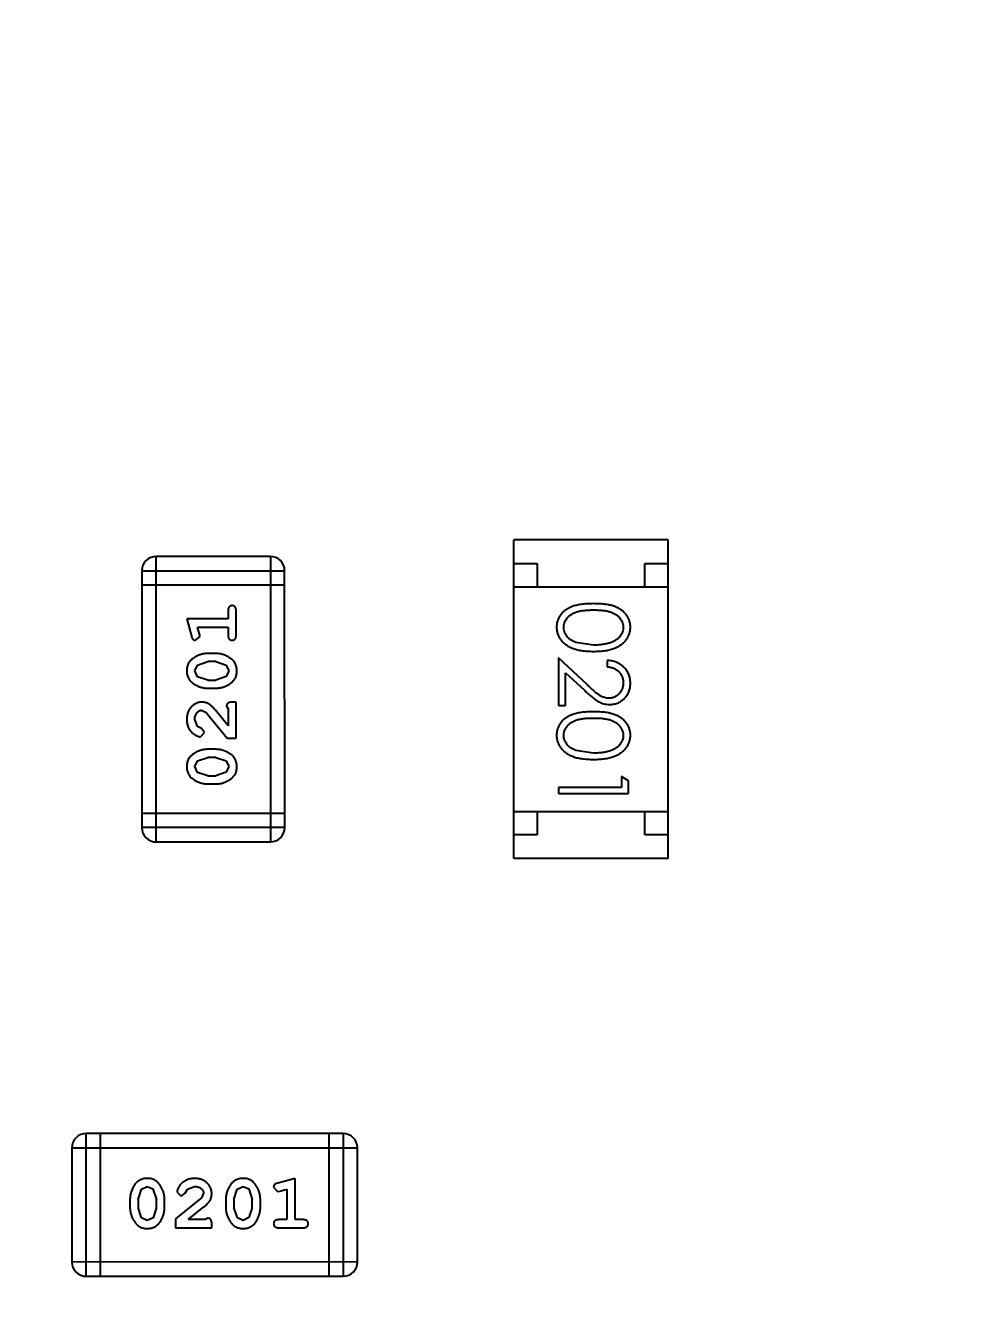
# Model space of a CAD drawing. Header units: millimetres. Extents: x -49 to 153, y -182 to -55.
# Drawn here: x 123.132 to 125.126, y -118.618 to -115.895 of the extents above; entities that cross this region are included whole.
import ezdxf

# ---------------------------------------------------------------- set-up
doc = ezdxf.new("R2010")
doc.units = ezdxf.units.MM
doc.header["$LTSCALE"] = 1.21
doc.header["$MEASUREMENT"] = 0
doc.header["$PDMODE"] = 3
doc.header["$PDSIZE"] = 0.3125
doc.layers.get('0').update_dxf_attribs({"linetype": 'CONTINUOUS'})
doc.layers.get('DEFPOINTS').update_dxf_attribs({"linetype": 'CONTINUOUS'})
doc.layers.add('Dim', color=3, linetype='CONTINUOUS', lineweight=25)
doc.styles.get("Standard").update_dxf_attribs({"font": 'txt', "width": 0.8})
doc.dimstyles.get("Standard").update_dxf_attribs({"dimtxt": 0.15625, "dimasz": 0.1875, "dimexe": 0.125, "dimexo": 0.0625, "dimgap": 0.09, "dimtad": 0, "dimtih": 1, "dimtoh": 1, "dimzin": 4, "dimdsep": 46, "dimtxsty": 'Standard', "dimblk": '_FILLED', "dimblk1": '_FILLED', "dimblk2": '_FILLED', "dimcen": 0.09, "dimazin": 1, "dimtp": 0.01, "dimtm": 0.01, "dimtfac": 1, "dimtofl": 0, "dimtmove": 0, "dimatfit": 3, "dimldrblk": '_FILLED', "dimfxl": 1, "dimtolj": 1, "dimtzin": 4, "dimarcsym": 0})

# ---------------------------------------------------------------- blocks, each defined once
blk = doc.blocks.new('_FILLED')
at = {"color": 0, "linetype": 'ByBlock'}
blk.add_solid([(0, 0), (-1, 0.1667), (-1, -0.1667)], dxfattribs=at)
blk = doc.blocks.new('*D79')
at = {"layer": 'DEFPOINTS', "color": 0}
for p in [(103.9882, -113.9099), (95.9455, -118.3888), (95.7094, -126.5744), (123.0081, -126.5744), (150.6978, -126.5744)]:
    blk.add_point(p, dxfattribs=at)
at = {"layer": 'Dim', "color": 0, "lineweight": -2}
for p, q in [((103.9361, -113.8752), (99.3703, -110.835)), ((95.6469, -126.5744), (94.6096, -126.5744))]:
    blk.add_line(p, q, dxfattribs=at)
for start, end in [(149.38213, 160.15016), (166.19189, 176.95991)]:
    blk.add_arc((123.0081, -126.5744), 28.2735, start, end, dxfattribs=at)
at = {"layer": 'Dim', "color": 0, "lineweight": -2, "xscale": 1.5, "yscale": 1.5, "zscale": 1.5}
for p, rotation in [((99.4744, -110.9043), 57.86208909579157), ((94.7346, -126.5744), 268.4799565881056)]:
    blk.add_blockref('_FILLED', p, dxfattribs=dict(at, rotation=rotation))
at = {"layer": 'Dim', "color": 0, "insert": (95.9455, -118.3888), "char_height": 1.5, "attachment_point": 5, "rotation": 73.171}
blk.add_mtext('\\A1;34%%d', dxfattribs=at)

msp = doc.modelspace()

# ---------------------------------------------------------------- linework, layer by layer
at = {"color": 6, "linetype": 'Continuous'}
for p, q in [((124.1746, -117.6737), (124.1745, -116.9937)), ((124.5045, -116.9937), (124.1745, -116.9937)), ((124.5046, -117.6737), (124.5045, -116.9937)), ((123.4112, -117.6386), (123.4112, -117.029)), ((123.655, -117.029), (123.4112, -117.029)), ((123.655, -117.029), (123.6551, -117.6386)), ((124.1745, -117.0437), (124.2245, -117.0437)), ((124.2245, -117.0437), (124.2245, -117.0937)), ((124.4545, -117.0937), (124.4545, -117.0437)), ((124.4545, -117.0437), (124.5045, -117.0437)), ((123.3807, -117.0595), (123.3808, -117.6081)), ((123.3807, -117.0595), (123.6855, -117.0595)), ((123.6856, -117.6081), (123.6855, -117.0595)), ((123.6855, -117.09), (123.3807, -117.09)), ((124.1745, -117.0937), (124.5045, -117.0937)), ((123.5646, -117.145), (123.5646, -117.1623)), ((123.5819, -117.1969), (123.5819, -117.145)), ((123.4765, -117.1623), (123.4864, -117.1989)), ((123.5646, -117.1623), (123.4765, -117.1623)), ((123.5038, -117.1947), (123.4996, -117.1796)), ((123.4996, -117.1796), (123.5646, -117.1796)), ((123.5646, -117.1796), (123.5646, -117.1969)), ((123.4955, -117.208), (123.5048, -117.2001)), ((123.5048, -117.2001), (123.5038, -117.1947)), ((123.5389, -117.2363), (123.5211, -117.2363)), ((124.3448, -117.2182), (124.3071, -117.2125)), ((123.4938, -117.2733), (123.4991, -117.2612)), ((123.4991, -117.2612), (123.5214, -117.2536)), ((123.5386, -117.2536), (123.5214, -117.2536)), ((123.5386, -117.2536), (123.5604, -117.2608)), ((123.5604, -117.2608), (123.5662, -117.2731)), ((124.2698, -117.2451), (124.2698, -117.3471)), ((124.3319, -117.3033), (124.2698, -117.2451)), ((124.3737, -117.2509), (124.3737, -117.2644)), ((123.4996, -117.2857), (123.4938, -117.2733)), ((123.5214, -117.2929), (123.4996, -117.2857)), ((123.5214, -117.2929), (123.5386, -117.2929)), ((123.5609, -117.2853), (123.5386, -117.2929)), ((123.5662, -117.2731), (123.5609, -117.2853)), ((124.2852, -117.3471), (124.2852, -117.2772)), ((124.2852, -117.2772), (124.3253, -117.3148)), ((123.5211, -117.3102), (123.5389, -117.3102)), ((123.5819, -117.3401), (123.574, -117.3401)), ((123.5819, -117.4172), (123.5819, -117.3401)), ((124.2698, -117.3471), (124.2852, -117.3471)), ((123.5083, -117.3574), (123.518, -117.3622)), ((123.518, -117.3622), (123.563, -117.4172)), ((123.5646, -117.3904), (123.5376, -117.3569)), ((123.5615, -117.3488), (123.5646, -117.3543)), ((123.5646, -117.3543), (123.5646, -117.3904)), ((123.4992, -117.3918), (123.4938, -117.3769)), ((123.5077, -117.3967), (123.4992, -117.3918)), ((123.5143, -117.4052), (123.5077, -117.3967)), ((123.5058, -117.414), (123.5143, -117.4052)), ((123.563, -117.4172), (123.5819, -117.4172)), ((123.5389, -117.4408), (123.5211, -117.4408)), ((124.3448, -117.449), (124.3071, -117.4433)), ((123.4938, -117.4778), (123.4991, -117.4657)), ((123.4996, -117.4902), (123.4938, -117.4778)), ((123.4991, -117.4657), (123.5214, -117.4581)), ((123.5386, -117.4581), (123.5214, -117.4581)), ((123.5386, -117.4581), (123.5604, -117.4653)), ((123.5604, -117.4653), (123.5662, -117.4776)), ((123.5662, -117.4776), (123.5609, -117.4898)), ((123.5214, -117.4974), (123.4996, -117.4902)), ((123.5214, -117.4974), (123.5386, -117.4974)), ((123.5609, -117.4898), (123.5386, -117.4974)), ((124.4044, -117.499), (124.4044, -117.522)), ((124.4198, -117.5078), (124.4044, -117.499)), ((124.4198, -117.5355), (124.4198, -117.5078)), ((123.5211, -117.5147), (123.5389, -117.5147)), ((124.4044, -117.522), (124.2698, -117.5221)), ((124.2698, -117.5221), (124.2698, -117.5355)), ((124.2698, -117.5355), (124.4198, -117.5355)), ((123.6856, -117.5776), (123.3808, -117.5777)), ((124.1745, -117.5737), (124.5045, -117.5737)), ((124.2245, -117.5737), (124.2246, -117.6237)), ((124.4546, -117.6237), (124.4545, -117.5737)), ((123.6856, -117.6081), (123.3808, -117.6081)), ((123.4112, -117.6386), (123.6551, -117.6386)), ((124.2246, -117.6237), (124.1746, -117.6237)), ((124.5046, -117.6237), (124.4546, -117.6237)), ((124.5046, -117.6737), (124.1746, -117.6737)), ((123.2618, -118.5661), (123.2618, -118.2613)), ((123.8104, -118.2613), (123.2618, -118.2613)), ((123.2923, -118.5661), (123.2923, -118.2613)), ((123.78, -118.2613), (123.78, -118.5661)), ((123.8104, -118.2613), (123.8105, -118.5661)), ((123.2313, -118.2918), (123.2313, -118.5357)), ((123.2313, -118.2918), (123.8409, -118.2918)), ((123.8409, -118.5356), (123.8409, -118.2918)), ((123.3725, -118.402), (123.3798, -118.3802)), ((123.3798, -118.3802), (123.3921, -118.3744)), ((123.3921, -118.3744), (123.4043, -118.3797)), ((123.4043, -118.3797), (123.4119, -118.402)), ((123.4732, -118.3883), (123.4782, -118.3798)), ((123.4782, -118.3798), (123.493, -118.3744)), ((123.577, -118.402), (123.5843, -118.3802)), ((123.5843, -118.3802), (123.5966, -118.3744)), ((123.5966, -118.3744), (123.6088, -118.3797)), ((123.6088, -118.3797), (123.6164, -118.402)), ((123.662, -118.3761), (123.6699, -118.3854)), ((123.7076, -118.3571), (123.671, -118.367)), ((123.6753, -118.3844), (123.6903, -118.3802)), ((123.6903, -118.3802), (123.6903, -118.4452)), ((123.7076, -118.4452), (123.7076, -118.3571)), ((123.3552, -118.4017), (123.3552, -118.4195)), ((123.3725, -118.402), (123.3725, -118.4192)), ((123.4119, -118.4192), (123.4119, -118.402)), ((123.4292, -118.4195), (123.4292, -118.4017)), ((123.5078, -118.3986), (123.4528, -118.4436)), ((123.4559, -118.3864), (123.4647, -118.3948)), ((123.4647, -118.3948), (123.4732, -118.3883)), ((123.5125, -118.3889), (123.5078, -118.3986)), ((123.5597, -118.4017), (123.5597, -118.4194)), ((123.577, -118.402), (123.577, -118.4192)), ((123.6164, -118.4192), (123.6164, -118.402)), ((123.6337, -118.4194), (123.6337, -118.4017)), ((123.6699, -118.3854), (123.6753, -118.3844)), ((123.3802, -118.4415), (123.3725, -118.4192)), ((123.4119, -118.4192), (123.4046, -118.441)), ((123.4795, -118.4452), (123.5131, -118.4181)), ((123.5847, -118.4415), (123.577, -118.4192)), ((123.6164, -118.4192), (123.6091, -118.4409)), ((123.3923, -118.4468), (123.3802, -118.4415)), ((123.4046, -118.441), (123.3923, -118.4468)), ((123.4528, -118.4436), (123.4528, -118.4625)), ((123.4528, -118.4625), (123.5298, -118.4625)), ((123.5157, -118.4452), (123.4795, -118.4452)), ((123.5212, -118.442), (123.5157, -118.4452)), ((123.5298, -118.4625), (123.5298, -118.4546)), ((123.5968, -118.4468), (123.5847, -118.4415)), ((123.6091, -118.4409), (123.5968, -118.4468)), ((123.6903, -118.4452), (123.673, -118.4452)), ((123.673, -118.4625), (123.7249, -118.4625)), ((123.7249, -118.4452), (123.7076, -118.4452)), ((123.8409, -118.5356), (123.2313, -118.5357)), ((123.2618, -118.5661), (123.8105, -118.5661))]:
    msp.add_line(p, q, dxfattribs=at)
at = {"color": 7, "linetype": 'Continuous'}
msp.add_arc((123.0081, -126.5744), 24.48, 100.97933, 79.01595, dxfattribs=at)
at = {"color": 6, "linetype": 'Continuous'}
for centre, start, end in [((123.4112, -117.0595), 90.0045, 180.0045), ((123.655, -117.0595), 0.0045, 90.0045), ((123.4112, -117.6081), 180.0045, 270.0045), ((123.6551, -117.6081), 270.0045, 0.0045), ((123.2618, -118.2918), 90.0045, 180.0045), ((123.8104, -118.2918), 0.0045, 90.0045), ((123.2618, -118.5357), 180.0045, 270.0045), ((123.8105, -118.5356), 270.0045, 0.0045)]:
    msp.add_arc(centre, 0.0305, start, end, dxfattribs=at)
for points, knots in [([(124.3447, -117.1297), (124.3424, -117.1298), (124.3377, -117.1298), (124.3309, -117.1301), (124.3246, -117.1306), (124.3186, -117.1313), (124.3131, -117.1322), (124.308, -117.1333), (124.3032, -117.1346), (124.2989, -117.1361), (124.2949, -117.1378), (124.2912, -117.1397), (124.2877, -117.1417), (124.2845, -117.1439), (124.2815, -117.1461), (124.2788, -117.1486), (124.2764, -117.1513), (124.2742, -117.1541), (124.2723, -117.157), (124.2706, -117.16), (124.2691, -117.1631), (124.268, -117.1663), (124.2671, -117.1696), (124.2664, -117.1729), (124.266, -117.1764), (124.266, -117.1787), (124.266, -117.1799)], [0, 0, 0, 0, 0.068113, 0.132564, 0.193427, 0.250218, 0.303569, 0.353576, 0.400235, 0.443586, 0.484619, 0.524292, 0.56238, 0.599049, 0.63494, 0.669782, 0.704009, 0.737842, 0.771098, 0.803896, 0.836415, 0.868639, 0.900715, 0.933378, 0.966213, 1, 1, 1, 1]), ([(124.4236, -117.1799), (124.4236, -117.1787), (124.4236, -117.1764), (124.4232, -117.1729), (124.4225, -117.1695), (124.4216, -117.1663), (124.4204, -117.163), (124.419, -117.1599), (124.4172, -117.1569), (124.4153, -117.1539), (124.4131, -117.1511), (124.4106, -117.1485), (124.4079, -117.146), (124.4049, -117.1437), (124.4017, -117.1415), (124.3983, -117.1395), (124.3946, -117.1377), (124.3906, -117.136), (124.3863, -117.1345), (124.3816, -117.1332), (124.3765, -117.1321), (124.371, -117.1313), (124.365, -117.1306), (124.3586, -117.1301), (124.3518, -117.1298), (124.3471, -117.1298), (124.3447, -117.1297)], [0, 0, 0, 0, 0.033742, 0.066533, 0.099153, 0.13154, 0.164087, 0.196563, 0.229707, 0.263315, 0.297504, 0.331686, 0.366482, 0.4021, 0.438958, 0.476748, 0.515985, 0.556589, 0.599519, 0.645765, 0.695487, 0.748721, 0.805687, 0.866754, 0.931405, 1, 1, 1, 1]), ([(123.5732, -117.134), (123.5726, -117.134), (123.5714, -117.1341), (123.5698, -117.1346), (123.5683, -117.1355), (123.5669, -117.1366), (123.5659, -117.1382), (123.5651, -117.1401), (123.5646, -117.1425), (123.5646, -117.1441), (123.5646, -117.145)], [0, 0, 0, 0, 0.11517, 0.223509, 0.328254, 0.438012, 0.553651, 0.682263, 0.830856, 1, 1, 1, 1]), ([(123.5819, -117.145), (123.5819, -117.1441), (123.5818, -117.1424), (123.5814, -117.1401), (123.5806, -117.1382), (123.5795, -117.1366), (123.5782, -117.1354), (123.5767, -117.1346), (123.575, -117.1341), (123.5738, -117.134), (123.5732, -117.134)], [0, 0, 0, 0, 0.169012, 0.317488, 0.445429, 0.560977, 0.67065, 0.776666, 0.88492, 1, 1, 1, 1]), ([(124.2813, -117.1803), (124.2814, -117.1787), (124.2816, -117.1754), (124.2829, -117.1705), (124.285, -117.1658), (124.2873, -117.162), (124.2896, -117.1592), (124.2916, -117.1571), (124.2937, -117.1552), (124.296, -117.1534), (124.2985, -117.1518), (124.3012, -117.1503), (124.3041, -117.149), (124.3073, -117.1477), (124.3107, -117.1466), (124.3144, -117.1457), (124.3186, -117.145), (124.3231, -117.1443), (124.328, -117.1438), (124.3333, -117.1435), (124.3389, -117.1432), (124.3428, -117.1432), (124.3448, -117.1432)], [0, 0, 0, 0, 0.060034, 0.120278, 0.182348, 0.247919, 0.281641, 0.315701, 0.350322, 0.385703, 0.421819, 0.459196, 0.497866, 0.538301, 0.58121, 0.628183, 0.679403, 0.734699, 0.794074, 0.858416, 0.927049, 1, 1, 1, 1]), ([(124.3448, -117.1432), (124.3468, -117.1432), (124.3507, -117.1432), (124.3564, -117.1435), (124.3617, -117.1438), (124.3666, -117.1443), (124.3711, -117.1449), (124.3752, -117.1458), (124.379, -117.1467), (124.3824, -117.1478), (124.3855, -117.149), (124.3884, -117.1504), (124.3911, -117.1519), (124.3936, -117.1535), (124.396, -117.1552), (124.3981, -117.1571), (124.4, -117.1591), (124.4023, -117.162), (124.4046, -117.1657), (124.4068, -117.1704), (124.408, -117.1754), (124.4082, -117.1787), (124.4083, -117.1803)], [0, 0, 0, 0, 0.073302, 0.142286, 0.206253, 0.266017, 0.321612, 0.372532, 0.419497, 0.462398, 0.502825, 0.541489, 0.579034, 0.615143, 0.650298, 0.684912, 0.718701, 0.752189, 0.817245, 0.879117, 0.939613, 1, 1, 1, 1]), ([(124.266, -117.1799), (124.266, -117.1811), (124.266, -117.1835), (124.2665, -117.187), (124.2671, -117.1904), (124.268, -117.1938), (124.2693, -117.197), (124.2707, -117.2002), (124.2725, -117.2033), (124.2744, -117.2063), (124.2767, -117.2092), (124.2792, -117.2119), (124.282, -117.2145), (124.285, -117.2169), (124.2883, -117.2192), (124.2919, -117.2213), (124.2957, -117.2232), (124.2998, -117.225), (124.3042, -117.2266), (124.3089, -117.2279), (124.314, -117.2291), (124.3195, -117.23), (124.3253, -117.2307), (124.3314, -117.2313), (124.338, -117.2316), (124.3425, -117.2316), (124.3447, -117.2317)], [0, 0, 0, 0, 0.033824, 0.067298, 0.10028, 0.133019, 0.165736, 0.198792, 0.232372, 0.266409, 0.301016, 0.336196, 0.371972, 0.408574, 0.446394, 0.485225, 0.525372, 0.567224, 0.611081, 0.65775, 0.70702, 0.759235, 0.814484, 0.873227, 0.934937, 1, 1, 1, 1]), ([(124.3071, -117.2125), (124.306, -117.2121), (124.304, -117.2114), (124.3011, -117.21), (124.2983, -117.2086), (124.2958, -117.207), (124.2935, -117.2052), (124.2914, -117.2034), (124.2895, -117.2014), (124.2872, -117.1986), (124.2849, -117.1949), (124.2829, -117.1902), (124.2815, -117.1853), (124.2814, -117.182), (124.2813, -117.1803)], [0, 0, 0, 0, 0.075949, 0.148549, 0.218996, 0.286119, 0.351826, 0.416074, 0.478265, 0.540325, 0.660405, 0.774606, 0.887187, 1, 1, 1, 1]), ([(124.3447, -117.2317), (124.347, -117.2316), (124.3515, -117.2316), (124.3581, -117.2313), (124.3643, -117.2308), (124.3702, -117.23), (124.3756, -117.229), (124.3808, -117.2279), (124.3855, -117.2265), (124.3899, -117.2249), (124.394, -117.2231), (124.3979, -117.2212), (124.4014, -117.219), (124.4047, -117.2168), (124.4077, -117.2144), (124.4105, -117.2118), (124.413, -117.2091), (124.4153, -117.2062), (124.4173, -117.2032), (124.419, -117.2001), (124.4204, -117.197), (124.4216, -117.1937), (124.4225, -117.1904), (124.4232, -117.187), (124.4236, -117.1834), (124.4236, -117.1811), (124.4236, -117.1799)], [0, 0, 0, 0, 0.065278, 0.127205, 0.186168, 0.241675, 0.294115, 0.343609, 0.390387, 0.434463, 0.476646, 0.517002, 0.555936, 0.593716, 0.630057, 0.665601, 0.700745, 0.734917, 0.768681, 0.802087, 0.834849, 0.867433, 0.900138, 0.932806, 0.966212, 1, 1, 1, 1]), ([(124.4083, -117.1803), (124.4082, -117.182), (124.408, -117.1853), (124.4068, -117.1901), (124.4046, -117.1948), (124.4023, -117.1985), (124.4, -117.2014), (124.398, -117.2034), (124.3958, -117.2054), (124.3933, -117.2072), (124.3906, -117.2089), (124.3876, -117.2104), (124.3844, -117.2119), (124.381, -117.2132), (124.3773, -117.2144), (124.3735, -117.2154), (124.3693, -117.2162), (124.3649, -117.217), (124.3602, -117.2175), (124.3553, -117.218), (124.3501, -117.2181), (124.3466, -117.2182), (124.3448, -117.2182)], [0, 0, 0, 0, 0.059689, 0.119507, 0.181075, 0.246162, 0.279894, 0.314468, 0.350403, 0.387474, 0.426147, 0.466624, 0.508745, 0.553328, 0.600058, 0.649177, 0.700552, 0.754894, 0.811825, 0.871514, 0.934319, 1, 1, 1, 1]), ([(123.4864, -117.1989), (123.4866, -117.1998), (123.4871, -117.2013), (123.4879, -117.2034), (123.4889, -117.205), (123.4899, -117.2062), (123.4911, -117.207), (123.4924, -117.2076), (123.4939, -117.2079), (123.495, -117.2079), (123.4955, -117.208)], [0, 0, 0, 0, 0.187321, 0.344927, 0.475328, 0.579604, 0.674244, 0.773631, 0.882025, 1, 1, 1, 1]), ([(123.5646, -117.1969), (123.5646, -117.1978), (123.5647, -117.1995), (123.5651, -117.2018), (123.5659, -117.2038), (123.5669, -117.2054), (123.5683, -117.2065), (123.5698, -117.2074), (123.5714, -117.2079), (123.5726, -117.2079), (123.5732, -117.208)], [0, 0, 0, 0, 0.169102, 0.317658, 0.446239, 0.563118, 0.671828, 0.776546, 0.884858, 1, 1, 1, 1]), ([(123.5732, -117.208), (123.5739, -117.2079), (123.575, -117.2079), (123.5767, -117.2073), (123.5782, -117.2065), (123.5796, -117.2054), (123.5806, -117.2038), (123.5814, -117.2018), (123.5818, -117.1995), (123.5819, -117.1978), (123.5819, -117.1969)], [0, 0, 0, 0, 0.115051, 0.223278, 0.329269, 0.437893, 0.554681, 0.682591, 0.83103, 1, 1, 1, 1]), ([(123.5211, -117.2363), (123.52, -117.2363), (123.5179, -117.2363), (123.5147, -117.2366), (123.5116, -117.2372), (123.5085, -117.2378), (123.5054, -117.2388), (123.5024, -117.2399), (123.4994, -117.2412), (123.4966, -117.2427), (123.4938, -117.2443), (123.4913, -117.2459), (123.4889, -117.2476), (123.4868, -117.2492), (123.485, -117.2509), (123.4833, -117.2526), (123.4819, -117.2544), (123.4803, -117.2567), (123.4787, -117.2599), (123.4774, -117.2641), (123.4766, -117.2686), (123.4765, -117.2718), (123.4765, -117.2734)], [0, 0, 0, 0, 0.049855, 0.099516, 0.148482, 0.19758, 0.246804, 0.296268, 0.346517, 0.397047, 0.446826, 0.49336, 0.537801, 0.579207, 0.617974, 0.654833, 0.689171, 0.722088, 0.786392, 0.853518, 0.924186, 1, 1, 1, 1]), ([(123.5835, -117.2732), (123.5834, -117.2717), (123.5834, -117.2689), (123.5826, -117.2648), (123.5815, -117.261), (123.5799, -117.2574), (123.5779, -117.2541), (123.5754, -117.251), (123.5724, -117.2482), (123.5691, -117.2458), (123.5655, -117.2436), (123.5618, -117.2416), (123.5581, -117.24), (123.5543, -117.2386), (123.5505, -117.2376), (123.5467, -117.2368), (123.5428, -117.2364), (123.5402, -117.2363), (123.5389, -117.2363)], [0, 0, 0, 0, 0.067217, 0.131051, 0.19272, 0.252824, 0.312745, 0.373449, 0.436041, 0.501494, 0.567761, 0.632087, 0.695096, 0.757109, 0.817993, 0.878657, 0.939311, 1, 1, 1, 1]), ([(124.4237, -117.2998), (124.4236, -117.2981), (124.4235, -117.2948), (124.4229, -117.29), (124.4217, -117.2854), (124.4202, -117.2809), (124.4182, -117.2767), (124.4158, -117.2727), (124.4129, -117.2689), (124.4096, -117.2653), (124.406, -117.2621), (124.4021, -117.2592), (124.398, -117.2568), (124.3936, -117.2547), (124.3889, -117.2531), (124.3841, -117.252), (124.3789, -117.2512), (124.3754, -117.251), (124.3737, -117.2509)], [0, 0, 0, 0, 0.06445, 0.126725, 0.187421, 0.247417, 0.306749, 0.366595, 0.427749, 0.490235, 0.553031, 0.614805, 0.676505, 0.738096, 0.801021, 0.864897, 0.931209, 1, 1, 1, 1]), ([(124.3737, -117.2644), (124.375, -117.2645), (124.3776, -117.2647), (124.3814, -117.2655), (124.3849, -117.2664), (124.3882, -117.2676), (124.3913, -117.2692), (124.3942, -117.2709), (124.3968, -117.2729), (124.3992, -117.2752), (124.4013, -117.2776), (124.4032, -117.2802), (124.4048, -117.283), (124.406, -117.286), (124.407, -117.289), (124.4078, -117.2923), (124.4082, -117.2956), (124.4082, -117.2979), (124.4083, -117.2991)], [0, 0, 0, 0, 0.073648, 0.143686, 0.210962, 0.275557, 0.338064, 0.399311, 0.4594, 0.51934, 0.579024, 0.637809, 0.695959, 0.754122, 0.813113, 0.873453, 0.935561, 1, 1, 1, 1]), ([(123.4765, -117.2734), (123.4765, -117.2749), (123.4766, -117.2777), (123.4773, -117.2818), (123.4784, -117.2856), (123.48, -117.2892), (123.4821, -117.2925), (123.4846, -117.2955), (123.4876, -117.2983), (123.491, -117.3008), (123.4946, -117.303), (123.4982, -117.3049), (123.5019, -117.3065), (123.5057, -117.3079), (123.5095, -117.3089), (123.5133, -117.3097), (123.5172, -117.3101), (123.5198, -117.3102), (123.5211, -117.3102)], [0, 0, 0, 0, 0.06692, 0.130834, 0.19258, 0.252759, 0.312631, 0.373411, 0.436359, 0.501894, 0.568244, 0.632472, 0.69556, 0.757163, 0.818592, 0.878885, 0.939235, 1, 1, 1, 1]), ([(123.5389, -117.3102), (123.5399, -117.3102), (123.5421, -117.3102), (123.5452, -117.3098), (123.5484, -117.3094), (123.5515, -117.3087), (123.5545, -117.3078), (123.5575, -117.3067), (123.5605, -117.3054), (123.5633, -117.3039), (123.5661, -117.3024), (123.5686, -117.3007), (123.5709, -117.2991), (123.573, -117.2974), (123.5749, -117.2957), (123.5766, -117.294), (123.578, -117.2923), (123.5796, -117.2899), (123.5812, -117.2868), (123.5825, -117.2826), (123.5833, -117.278), (123.5834, -117.2748), (123.5835, -117.2732)], [0, 0, 0, 0, 0.049886, 0.09882, 0.148132, 0.19689, 0.246038, 0.295176, 0.345305, 0.395692, 0.445312, 0.491875, 0.535813, 0.577009, 0.616081, 0.652689, 0.687585, 0.720206, 0.785062, 0.85223, 0.923759, 1, 1, 1, 1]), ([(124.3253, -117.3148), (124.3268, -117.3162), (124.3298, -117.319), (124.3341, -117.3229), (124.3382, -117.3265), (124.3421, -117.3297), (124.3457, -117.3325), (124.3491, -117.335), (124.3523, -117.3371), (124.3561, -117.3394), (124.3609, -117.3418), (124.3668, -117.3437), (124.3728, -117.3449), (124.377, -117.345), (124.3791, -117.3451)], [0, 0, 0, 0, 0.09953, 0.192079, 0.277712, 0.357454, 0.429648, 0.495771, 0.555538, 0.608657, 0.707578, 0.804328, 0.901298, 1, 1, 1, 1]), ([(124.3779, -117.3317), (124.3762, -117.3316), (124.373, -117.3315), (124.3682, -117.3304), (124.3636, -117.3287), (124.3598, -117.3268), (124.3566, -117.3247), (124.3539, -117.3228), (124.351, -117.3205), (124.3477, -117.3178), (124.3442, -117.3147), (124.3404, -117.3113), (124.3362, -117.3074), (124.3334, -117.3047), (124.3319, -117.3033)], [0, 0, 0, 0, 0.088014, 0.174976, 0.2638, 0.355443, 0.406413, 0.465519, 0.533076, 0.609353, 0.693899, 0.787171, 0.889197, 1, 1, 1, 1]), ([(124.4083, -117.2991), (124.4082, -117.3002), (124.4082, -117.3024), (124.4078, -117.3057), (124.4071, -117.3088), (124.4061, -117.3117), (124.4048, -117.3146), (124.4033, -117.3173), (124.4014, -117.3198), (124.3993, -117.3223), (124.397, -117.3245), (124.3946, -117.3264), (124.3921, -117.328), (124.3895, -117.3294), (124.3867, -117.3304), (124.3839, -117.3311), (124.3809, -117.3316), (124.3789, -117.3316), (124.3779, -117.3317)], [0, 0, 0, 0, 0.068027, 0.133505, 0.19695, 0.26027, 0.322741, 0.384982, 0.448465, 0.513424, 0.578224, 0.640011, 0.700094, 0.760067, 0.819012, 0.877878, 0.938035, 1, 1, 1, 1]), ([(124.3791, -117.3451), (124.3806, -117.3451), (124.3835, -117.345), (124.3878, -117.3444), (124.3919, -117.3434), (124.396, -117.3421), (124.3998, -117.3403), (124.4035, -117.3381), (124.4071, -117.3356), (124.4104, -117.3326), (124.4136, -117.3294), (124.4162, -117.3259), (124.4185, -117.3221), (124.4204, -117.3181), (124.4219, -117.3139), (124.4229, -117.3094), (124.4235, -117.3047), (124.4236, -117.3014), (124.4237, -117.2998)], [0, 0, 0, 0, 0.06271, 0.123347, 0.183401, 0.242828, 0.302097, 0.36242, 0.423725, 0.487032, 0.550491, 0.612709, 0.674265, 0.73617, 0.799211, 0.863483, 0.930525, 1, 1, 1, 1]), ([(123.5093, -117.3401), (123.5082, -117.3401), (123.506, -117.3402), (123.5027, -117.3407), (123.4996, -117.3415), (123.4966, -117.3426), (123.4938, -117.3441), (123.4911, -117.3459), (123.4885, -117.348), (123.486, -117.3504), (123.4838, -117.353), (123.4818, -117.3559), (123.4802, -117.3589), (123.4788, -117.3621), (123.4778, -117.3655), (123.477, -117.3691), (123.4766, -117.3729), (123.4765, -117.3755), (123.4765, -117.3768)], [0, 0, 0, 0, 0.060981, 0.120256, 0.178148, 0.236115, 0.293993, 0.352864, 0.413358, 0.476056, 0.539296, 0.602396, 0.665116, 0.728325, 0.792919, 0.859317, 0.928302, 1, 1, 1, 1]), ([(123.5376, -117.3569), (123.5368, -117.356), (123.5353, -117.3543), (123.5331, -117.3519), (123.531, -117.3498), (123.529, -117.3479), (123.5271, -117.3463), (123.5253, -117.345), (123.5237, -117.3439), (123.5217, -117.3427), (123.5191, -117.3417), (123.5159, -117.3408), (123.5126, -117.3402), (123.5104, -117.3401), (123.5093, -117.3401)], [0, 0, 0, 0, 0.103002, 0.197728, 0.285279, 0.365235, 0.437224, 0.502446, 0.560545, 0.611446, 0.707576, 0.80349, 0.900532, 1, 1, 1, 1]), ([(123.574, -117.3401), (123.573, -117.3401), (123.571, -117.3402), (123.5683, -117.3406), (123.566, -117.3413), (123.5643, -117.3423), (123.563, -117.3437), (123.5621, -117.3452), (123.5615, -117.3469), (123.5615, -117.3481), (123.5615, -117.3488)], [0, 0, 0, 0, 0.1844, 0.34094, 0.473574, 0.586824, 0.690029, 0.789175, 0.890445, 1, 1, 1, 1]), ([(123.4938, -117.3769), (123.4939, -117.3755), (123.4939, -117.3728), (123.4948, -117.369), (123.4962, -117.3656), (123.4981, -117.3627), (123.5004, -117.3604), (123.5028, -117.3587), (123.5055, -117.3576), (123.5074, -117.3575), (123.5083, -117.3574)], [0, 0, 0, 0, 0.156344, 0.299348, 0.4327, 0.561, 0.682299, 0.791883, 0.89611, 1, 1, 1, 1]), ([(124.3448, -117.3605), (124.3424, -117.3605), (124.3377, -117.3605), (124.331, -117.3609), (124.3246, -117.3614), (124.3187, -117.3621), (124.3131, -117.363), (124.308, -117.364), (124.3033, -117.3654), (124.2989, -117.3669), (124.2949, -117.3686), (124.2912, -117.3704), (124.2877, -117.3724), (124.2845, -117.3746), (124.2816, -117.3769), (124.2788, -117.3794), (124.2764, -117.382), (124.2742, -117.3848), (124.2723, -117.3878), (124.2706, -117.3908), (124.2691, -117.3939), (124.268, -117.3971), (124.2671, -117.4003), (124.2664, -117.4037), (124.266, -117.4071), (124.266, -117.4095), (124.266, -117.4107)], [0, 0, 0, 0, 0.068113, 0.132564, 0.193427, 0.250218, 0.303569, 0.353576, 0.400235, 0.443586, 0.484619, 0.524292, 0.56238, 0.599049, 0.63494, 0.669782, 0.704009, 0.737842, 0.771098, 0.803896, 0.836415, 0.868639, 0.900715, 0.933378, 0.966213, 1, 1, 1, 1]), ([(124.2814, -117.4111), (124.2814, -117.4095), (124.2816, -117.4062), (124.2829, -117.4013), (124.285, -117.3965), (124.2874, -117.3928), (124.2897, -117.3899), (124.2916, -117.3879), (124.2937, -117.386), (124.296, -117.3842), (124.2986, -117.3826), (124.3013, -117.3811), (124.3042, -117.3798), (124.3073, -117.3785), (124.3107, -117.3774), (124.3145, -117.3765), (124.3186, -117.3757), (124.3231, -117.3751), (124.328, -117.3746), (124.3333, -117.3742), (124.3389, -117.374), (124.3428, -117.374), (124.3448, -117.374)], [0, 0, 0, 0, 0.060034, 0.120278, 0.182348, 0.247919, 0.281641, 0.315701, 0.350322, 0.385703, 0.421819, 0.459196, 0.497866, 0.538301, 0.58121, 0.628183, 0.679403, 0.734699, 0.794074, 0.858416, 0.927049, 1, 1, 1, 1]), ([(124.4237, -117.4107), (124.4236, -117.4095), (124.4236, -117.4071), (124.4232, -117.4037), (124.4225, -117.4003), (124.4216, -117.397), (124.4204, -117.3938), (124.419, -117.3907), (124.4173, -117.3877), (124.4153, -117.3847), (124.4131, -117.3819), (124.4106, -117.3792), (124.4079, -117.3768), (124.405, -117.3744), (124.4017, -117.3723), (124.3983, -117.3703), (124.3946, -117.3684), (124.3906, -117.3668), (124.3863, -117.3653), (124.3816, -117.364), (124.3765, -117.3629), (124.371, -117.362), (124.365, -117.3614), (124.3586, -117.3609), (124.3518, -117.3605), (124.3472, -117.3605), (124.3448, -117.3605)], [0, 0, 0, 0, 0.033742, 0.066533, 0.099153, 0.13154, 0.164087, 0.196563, 0.229707, 0.263315, 0.297504, 0.331686, 0.366482, 0.4021, 0.438958, 0.476748, 0.515985, 0.556589, 0.599519, 0.645765, 0.695487, 0.748721, 0.805687, 0.866754, 0.931405, 1, 1, 1, 1]), ([(124.3448, -117.374), (124.3468, -117.374), (124.3507, -117.374), (124.3564, -117.3742), (124.3617, -117.3746), (124.3666, -117.3751), (124.3711, -117.3757), (124.3752, -117.3765), (124.379, -117.3774), (124.3824, -117.3785), (124.3855, -117.3798), (124.3884, -117.3811), (124.3911, -117.3826), (124.3936, -117.3843), (124.396, -117.386), (124.3981, -117.3879), (124.4, -117.3899), (124.4023, -117.3928), (124.4046, -117.3965), (124.4068, -117.4012), (124.408, -117.4061), (124.4082, -117.4094), (124.4083, -117.4111)], [0, 0, 0, 0, 0.073302, 0.142286, 0.206253, 0.266017, 0.321612, 0.372532, 0.419497, 0.462398, 0.502825, 0.541489, 0.579034, 0.615143, 0.650298, 0.684912, 0.718701, 0.752189, 0.817245, 0.879117, 0.939613, 1, 1, 1, 1]), ([(123.4765, -117.3768), (123.4766, -117.3785), (123.4767, -117.3818), (123.4775, -117.3868), (123.479, -117.3915), (123.481, -117.396), (123.4834, -117.4002), (123.4863, -117.4038), (123.4895, -117.407), (123.4931, -117.4095), (123.4966, -117.4114), (123.5, -117.4129), (123.503, -117.4138), (123.5049, -117.414), (123.5058, -117.414)], [0, 0, 0, 0, 0.098286, 0.193983, 0.289056, 0.384352, 0.477435, 0.566197, 0.652355, 0.737986, 0.818188, 0.887401, 0.94802, 1, 1, 1, 1]), ([(124.266, -117.4107), (124.266, -117.4119), (124.266, -117.4142), (124.2665, -117.4177), (124.2671, -117.4212), (124.2681, -117.4245), (124.2693, -117.4278), (124.2707, -117.431), (124.2725, -117.4341), (124.2744, -117.4371), (124.2767, -117.44), (124.2792, -117.4427), (124.282, -117.4453), (124.2851, -117.4477), (124.2884, -117.45), (124.2919, -117.452), (124.2957, -117.454), (124.2998, -117.4557), (124.3042, -117.4574), (124.3089, -117.4587), (124.314, -117.4599), (124.3195, -117.4608), (124.3253, -117.4615), (124.3315, -117.4621), (124.338, -117.4623), (124.3425, -117.4624), (124.3448, -117.4624)], [0, 0, 0, 0, 0.033824, 0.067298, 0.10028, 0.133019, 0.165736, 0.198792, 0.232372, 0.266409, 0.301016, 0.336196, 0.371972, 0.408574, 0.446394, 0.485225, 0.525372, 0.567224, 0.611081, 0.65775, 0.70702, 0.759235, 0.814484, 0.873227, 0.934937, 1, 1, 1, 1]), ([(124.3071, -117.4433), (124.3061, -117.4429), (124.304, -117.4421), (124.3011, -117.4408), (124.2984, -117.4394), (124.2958, -117.4377), (124.2935, -117.436), (124.2914, -117.4342), (124.2895, -117.4321), (124.2872, -117.4293), (124.2849, -117.4256), (124.2829, -117.4209), (124.2816, -117.4161), (124.2814, -117.4128), (124.2814, -117.4111)], [0, 0, 0, 0, 0.075949, 0.148549, 0.218996, 0.286119, 0.351826, 0.416074, 0.478265, 0.540325, 0.660405, 0.774606, 0.887187, 1, 1, 1, 1]), ([(124.3448, -117.4624), (124.3471, -117.4624), (124.3516, -117.4623), (124.3581, -117.4621), (124.3643, -117.4615), (124.3702, -117.4608), (124.3756, -117.4598), (124.3808, -117.4587), (124.3855, -117.4572), (124.3899, -117.4557), (124.394, -117.4538), (124.3979, -117.4519), (124.4014, -117.4498), (124.4047, -117.4476), (124.4077, -117.4451), (124.4105, -117.4426), (124.413, -117.4399), (124.4153, -117.437), (124.4173, -117.434), (124.419, -117.4309), (124.4204, -117.4277), (124.4216, -117.4245), (124.4225, -117.4212), (124.4232, -117.4177), (124.4236, -117.4142), (124.4236, -117.4118), (124.4237, -117.4107)], [0, 0, 0, 0, 0.065278, 0.127205, 0.186168, 0.241675, 0.294115, 0.343609, 0.390387, 0.434463, 0.476646, 0.517002, 0.555936, 0.593716, 0.630057, 0.665601, 0.700745, 0.734917, 0.768681, 0.802087, 0.834849, 0.867433, 0.900138, 0.932806, 0.966212, 1, 1, 1, 1]), ([(124.4083, -117.4111), (124.4082, -117.4127), (124.408, -117.416), (124.4068, -117.4209), (124.4046, -117.4255), (124.4023, -117.4293), (124.4, -117.4322), (124.398, -117.4342), (124.3958, -117.4362), (124.3933, -117.438), (124.3906, -117.4396), (124.3876, -117.4412), (124.3845, -117.4427), (124.381, -117.444), (124.3774, -117.4451), (124.3735, -117.4462), (124.3693, -117.447), (124.3649, -117.4478), (124.3602, -117.4483), (124.3553, -117.4487), (124.3502, -117.4489), (124.3466, -117.4489), (124.3448, -117.449)], [0, 0, 0, 0, 0.059689, 0.119507, 0.181075, 0.246162, 0.279894, 0.314468, 0.350403, 0.387474, 0.426147, 0.466624, 0.508745, 0.553328, 0.600058, 0.649177, 0.700552, 0.754894, 0.811825, 0.871514, 0.934319, 1, 1, 1, 1]), ([(123.5211, -117.4408), (123.52, -117.4408), (123.5179, -117.4408), (123.5147, -117.4411), (123.5116, -117.4417), (123.5085, -117.4423), (123.5054, -117.4433), (123.5024, -117.4444), (123.4994, -117.4457), (123.4966, -117.4472), (123.4938, -117.4488), (123.4913, -117.4504), (123.489, -117.4521), (123.4869, -117.4537), (123.485, -117.4554), (123.4834, -117.4571), (123.4819, -117.4589), (123.4804, -117.4612), (123.4788, -117.4644), (123.4775, -117.4686), (123.4767, -117.4731), (123.4766, -117.4763), (123.4765, -117.4779)], [0, 0, 0, 0, 0.049855, 0.099516, 0.148482, 0.19758, 0.246804, 0.296268, 0.346517, 0.397047, 0.446826, 0.49336, 0.537801, 0.579207, 0.617974, 0.654833, 0.689171, 0.722088, 0.786392, 0.853518, 0.924186, 1, 1, 1, 1]), ([(123.5835, -117.4777), (123.5834, -117.4762), (123.5834, -117.4734), (123.5827, -117.4693), (123.5815, -117.4655), (123.5799, -117.4619), (123.5779, -117.4586), (123.5754, -117.4555), (123.5725, -117.4527), (123.5691, -117.4503), (123.5655, -117.4481), (123.5618, -117.4461), (123.5581, -117.4445), (123.5543, -117.4431), (123.5505, -117.4421), (123.5467, -117.4413), (123.5428, -117.4409), (123.5402, -117.4408), (123.5389, -117.4408)], [0, 0, 0, 0, 0.067217, 0.131051, 0.19272, 0.252824, 0.312745, 0.373449, 0.436041, 0.501494, 0.567761, 0.632087, 0.695096, 0.757109, 0.817993, 0.878657, 0.939311, 1, 1, 1, 1]), ([(123.4765, -117.4779), (123.4766, -117.4794), (123.4766, -117.4822), (123.4773, -117.4863), (123.4785, -117.4901), (123.48, -117.4937), (123.4821, -117.497), (123.4846, -117.5), (123.4876, -117.5028), (123.491, -117.5053), (123.4946, -117.5075), (123.4983, -117.5094), (123.502, -117.5111), (123.5057, -117.5124), (123.5095, -117.5134), (123.5134, -117.5142), (123.5172, -117.5146), (123.5198, -117.5147), (123.5211, -117.5147)], [0, 0, 0, 0, 0.06692, 0.130834, 0.19258, 0.252759, 0.312631, 0.373411, 0.436359, 0.501894, 0.568244, 0.632472, 0.69556, 0.757163, 0.818592, 0.878885, 0.939235, 1, 1, 1, 1]), ([(123.5389, -117.5147), (123.54, -117.5147), (123.5421, -117.5147), (123.5453, -117.5144), (123.5484, -117.5139), (123.5515, -117.5132), (123.5545, -117.5123), (123.5575, -117.5112), (123.5605, -117.5099), (123.5634, -117.5084), (123.5661, -117.5069), (123.5686, -117.5052), (123.5709, -117.5036), (123.5731, -117.5019), (123.5749, -117.5002), (123.5766, -117.4985), (123.578, -117.4968), (123.5796, -117.4944), (123.5812, -117.4913), (123.5825, -117.4871), (123.5833, -117.4825), (123.5834, -117.4793), (123.5835, -117.4777)], [0, 0, 0, 0, 0.049886, 0.09882, 0.148132, 0.19689, 0.246038, 0.295176, 0.345305, 0.395692, 0.445312, 0.491875, 0.535813, 0.577009, 0.616081, 0.652689, 0.687585, 0.720206, 0.785062, 0.85223, 0.923759, 1, 1, 1, 1]), ([(123.392, -118.3571), (123.3906, -118.3571), (123.3878, -118.3572), (123.3837, -118.3579), (123.3798, -118.359), (123.3763, -118.3606), (123.373, -118.3627), (123.3699, -118.3652), (123.3671, -118.3682), (123.3647, -118.3716), (123.3625, -118.3752), (123.3606, -118.3788), (123.3589, -118.3825), (123.3576, -118.3863), (123.3565, -118.3901), (123.3558, -118.3939), (123.3553, -118.3978), (123.3552, -118.4004), (123.3552, -118.4017)], [0, 0, 0, 0, 0.06692, 0.130834, 0.19258, 0.252759, 0.312631, 0.373411, 0.436359, 0.501894, 0.568244, 0.632472, 0.69556, 0.757163, 0.818592, 0.878885, 0.939235, 1, 1, 1, 1]), ([(123.4292, -118.4017), (123.4291, -118.4006), (123.4291, -118.3985), (123.4288, -118.3953), (123.4283, -118.3922), (123.4276, -118.3891), (123.4267, -118.386), (123.4256, -118.383), (123.4243, -118.38), (123.4228, -118.3772), (123.4212, -118.3744), (123.4195, -118.3719), (123.4179, -118.3695), (123.4162, -118.3674), (123.4145, -118.3656), (123.4128, -118.3639), (123.4111, -118.3625), (123.4087, -118.361), (123.4055, -118.3594), (123.4014, -118.358), (123.3968, -118.3572), (123.3936, -118.3571), (123.392, -118.3571)], [0, 0, 0, 0, 0.049855, 0.099516, 0.148482, 0.19758, 0.246804, 0.296268, 0.346517, 0.397047, 0.446826, 0.49336, 0.537801, 0.579207, 0.617974, 0.654833, 0.689171, 0.722088, 0.786392, 0.853518, 0.924186, 1, 1, 1, 1]), ([(123.4932, -118.3571), (123.4915, -118.3571), (123.4881, -118.3573), (123.4832, -118.3581), (123.4784, -118.3596), (123.4739, -118.3615), (123.4698, -118.364), (123.4661, -118.3668), (123.463, -118.3701), (123.4605, -118.3737), (123.4585, -118.3772), (123.457, -118.3805), (123.4561, -118.3836), (123.456, -118.3855), (123.4559, -118.3864)], [0, 0, 0, 0, 0.098286, 0.193983, 0.289056, 0.384352, 0.477435, 0.566197, 0.652355, 0.737986, 0.818188, 0.887401, 0.94802, 1, 1, 1, 1]), ([(123.493, -118.3744), (123.4944, -118.3744), (123.4971, -118.3745), (123.501, -118.3754), (123.5043, -118.3767), (123.5072, -118.3787), (123.5095, -118.3809), (123.5113, -118.3834), (123.5123, -118.3861), (123.5125, -118.388), (123.5125, -118.3889)], [0, 0, 0, 0, 0.156344, 0.299348, 0.4327, 0.561, 0.682299, 0.791883, 0.89611, 1, 1, 1, 1]), ([(123.5298, -118.3899), (123.5298, -118.3887), (123.5297, -118.3865), (123.5293, -118.3833), (123.5284, -118.3802), (123.5273, -118.3772), (123.5258, -118.3744), (123.5241, -118.3717), (123.522, -118.3691), (123.5196, -118.3666), (123.5169, -118.3644), (123.5141, -118.3624), (123.511, -118.3608), (123.5078, -118.3594), (123.5044, -118.3584), (123.5008, -118.3576), (123.497, -118.3572), (123.4945, -118.3571), (123.4932, -118.3571)], [0, 0, 0, 0, 0.060981, 0.120256, 0.178148, 0.236115, 0.293993, 0.352864, 0.413358, 0.476056, 0.539296, 0.602396, 0.665116, 0.728325, 0.792919, 0.859317, 0.928302, 1, 1, 1, 1]), ([(123.5965, -118.3571), (123.5951, -118.3571), (123.5923, -118.3572), (123.5882, -118.3579), (123.5844, -118.359), (123.5808, -118.3606), (123.5775, -118.3627), (123.5744, -118.3652), (123.5716, -118.3682), (123.5692, -118.3715), (123.567, -118.3751), (123.5651, -118.3788), (123.5634, -118.3825), (123.5621, -118.3863), (123.561, -118.3901), (123.5603, -118.3939), (123.5598, -118.3978), (123.5598, -118.4004), (123.5597, -118.4017)], [0, 0, 0, 0, 0.06692, 0.130834, 0.19258, 0.252759, 0.312631, 0.373411, 0.436359, 0.501894, 0.568244, 0.632472, 0.69556, 0.757163, 0.818592, 0.878885, 0.939235, 1, 1, 1, 1]), ([(123.6337, -118.4017), (123.6336, -118.4006), (123.6336, -118.3985), (123.6333, -118.3953), (123.6328, -118.3921), (123.6321, -118.389), (123.6312, -118.386), (123.6301, -118.383), (123.6288, -118.38), (123.6273, -118.3771), (123.6257, -118.3744), (123.6241, -118.3718), (123.6224, -118.3695), (123.6207, -118.3674), (123.619, -118.3656), (123.6173, -118.3639), (123.6156, -118.3625), (123.6132, -118.3609), (123.61, -118.3593), (123.6059, -118.358), (123.6013, -118.3572), (123.5982, -118.3571), (123.5965, -118.3571)], [0, 0, 0, 0, 0.049855, 0.099516, 0.148482, 0.19758, 0.246804, 0.296268, 0.346517, 0.397047, 0.446826, 0.49336, 0.537801, 0.579207, 0.617974, 0.654833, 0.689171, 0.722088, 0.786392, 0.853518, 0.924186, 1, 1, 1, 1]), ([(123.671, -118.367), (123.6702, -118.3672), (123.6686, -118.3677), (123.6665, -118.3685), (123.6649, -118.3694), (123.6637, -118.3705), (123.6629, -118.3717), (123.6624, -118.373), (123.662, -118.3745), (123.662, -118.3756), (123.662, -118.3761)], [0, 0, 0, 0, 0.187321, 0.344927, 0.475328, 0.579604, 0.674244, 0.773631, 0.882025, 1, 1, 1, 1]), ([(123.5131, -118.4181), (123.514, -118.4174), (123.5156, -118.4159), (123.518, -118.4137), (123.5201, -118.4116), (123.522, -118.4096), (123.5236, -118.4077), (123.525, -118.4059), (123.5261, -118.4043), (123.5272, -118.4022), (123.5283, -118.3997), (123.5292, -118.3965), (123.5297, -118.3932), (123.5298, -118.391), (123.5298, -118.3899)], [0, 0, 0, 0, 0.103002, 0.197728, 0.285279, 0.365235, 0.437224, 0.502446, 0.560545, 0.611446, 0.707576, 0.80349, 0.900532, 1, 1, 1, 1]), ([(123.3552, -118.4195), (123.3552, -118.4205), (123.3553, -118.4227), (123.3556, -118.4258), (123.3561, -118.429), (123.3568, -118.4321), (123.3576, -118.4351), (123.3588, -118.4381), (123.36, -118.4411), (123.3615, -118.4439), (123.3631, -118.4467), (123.3647, -118.4492), (123.3664, -118.4515), (123.368, -118.4536), (123.3697, -118.4555), (123.3714, -118.4572), (123.3731, -118.4586), (123.3755, -118.4602), (123.3787, -118.4618), (123.3829, -118.4631), (123.3874, -118.4639), (123.3906, -118.464), (123.3923, -118.4641)], [0, 0, 0, 0, 0.049886, 0.09882, 0.148132, 0.19689, 0.246038, 0.295176, 0.345305, 0.395692, 0.445312, 0.491875, 0.535813, 0.577009, 0.616081, 0.652689, 0.687585, 0.720206, 0.785062, 0.85223, 0.923759, 1, 1, 1, 1]), ([(123.3923, -118.4641), (123.3937, -118.464), (123.3965, -118.464), (123.4006, -118.4632), (123.4045, -118.4621), (123.408, -118.4605), (123.4114, -118.4585), (123.4144, -118.456), (123.4172, -118.453), (123.4197, -118.4497), (123.4219, -118.4461), (123.4238, -118.4424), (123.4255, -118.4387), (123.4268, -118.4349), (123.4278, -118.4311), (123.4286, -118.4273), (123.4291, -118.4234), (123.4291, -118.4208), (123.4292, -118.4195)], [0, 0, 0, 0, 0.067217, 0.131051, 0.19272, 0.252824, 0.312745, 0.373449, 0.436041, 0.501494, 0.567761, 0.632087, 0.695096, 0.757109, 0.817993, 0.878657, 0.939311, 1, 1, 1, 1]), ([(123.5597, -118.4194), (123.5597, -118.4205), (123.5598, -118.4226), (123.5601, -118.4258), (123.5606, -118.429), (123.5613, -118.432), (123.5621, -118.4351), (123.5633, -118.4381), (123.5645, -118.441), (123.566, -118.4439), (123.5676, -118.4467), (123.5692, -118.4492), (123.5709, -118.4515), (123.5725, -118.4536), (123.5742, -118.4555), (123.5759, -118.4572), (123.5776, -118.4586), (123.58, -118.4602), (123.5832, -118.4618), (123.5874, -118.4631), (123.592, -118.4639), (123.5951, -118.464), (123.5968, -118.4641)], [0, 0, 0, 0, 0.049886, 0.09882, 0.148132, 0.19689, 0.246038, 0.295176, 0.345305, 0.395692, 0.445312, 0.491875, 0.535813, 0.577009, 0.616081, 0.652689, 0.687585, 0.720206, 0.785062, 0.85223, 0.923759, 1, 1, 1, 1]), ([(123.5968, -118.4641), (123.5982, -118.464), (123.601, -118.4639), (123.6051, -118.4632), (123.609, -118.4621), (123.6125, -118.4605), (123.6159, -118.4585), (123.6189, -118.456), (123.6217, -118.453), (123.6242, -118.4496), (123.6264, -118.446), (123.6283, -118.4424), (123.63, -118.4387), (123.6313, -118.4349), (123.6324, -118.4311), (123.6331, -118.4272), (123.6336, -118.4234), (123.6336, -118.4207), (123.6337, -118.4194)], [0, 0, 0, 0, 0.067217, 0.131051, 0.19272, 0.252824, 0.312745, 0.373449, 0.436041, 0.501494, 0.567761, 0.632087, 0.695096, 0.757109, 0.817993, 0.878657, 0.939311, 1, 1, 1, 1]), ([(123.5298, -118.4546), (123.5298, -118.4536), (123.5298, -118.4516), (123.5293, -118.4489), (123.5287, -118.4466), (123.5276, -118.4449), (123.5263, -118.4436), (123.5248, -118.4427), (123.523, -118.4421), (123.5218, -118.4421), (123.5212, -118.442)], [0, 0, 0, 0, 0.1844, 0.34094, 0.473574, 0.586824, 0.690029, 0.789175, 0.890445, 1, 1, 1, 1]), ([(123.673, -118.4452), (123.6721, -118.4452), (123.6704, -118.4452), (123.6681, -118.4457), (123.6661, -118.4465), (123.6646, -118.4475), (123.6634, -118.4489), (123.6626, -118.4504), (123.6621, -118.452), (123.662, -118.4532), (123.662, -118.4538)], [0, 0, 0, 0, 0.169102, 0.317658, 0.446239, 0.563118, 0.671828, 0.776546, 0.884858, 1, 1, 1, 1]), ([(123.662, -118.4538), (123.662, -118.4544), (123.6621, -118.4556), (123.6626, -118.4573), (123.6634, -118.4588), (123.6646, -118.4602), (123.6661, -118.4612), (123.6681, -118.4619), (123.6704, -118.4624), (123.6721, -118.4625), (123.673, -118.4625)], [0, 0, 0, 0, 0.115051, 0.223278, 0.329269, 0.437893, 0.554681, 0.682591, 0.83103, 1, 1, 1, 1]), ([(123.7359, -118.4538), (123.7359, -118.4532), (123.7358, -118.452), (123.7353, -118.4503), (123.7345, -118.4488), (123.7333, -118.4475), (123.7318, -118.4464), (123.7298, -118.4457), (123.7275, -118.4452), (123.7258, -118.4452), (123.7249, -118.4452)], [0, 0, 0, 0, 0.11517, 0.223509, 0.328254, 0.438012, 0.553651, 0.682263, 0.830856, 1, 1, 1, 1]), ([(123.7249, -118.4625), (123.7258, -118.4625), (123.7275, -118.4624), (123.7298, -118.4619), (123.7318, -118.4612), (123.7333, -118.4601), (123.7345, -118.4588), (123.7353, -118.4573), (123.7358, -118.4556), (123.7359, -118.4544), (123.7359, -118.4538)], [0, 0, 0, 0, 0.169012, 0.317488, 0.445429, 0.560977, 0.67065, 0.776666, 0.88492, 1, 1, 1, 1])]:
    msp.add_open_spline(points, degree=3, knots=knots, dxfattribs=at)

# ---------------------------------------------------------------- dimensions: what is measured, and where the dimension line sits
at = {"layer": 'Dim'}
dim = msp.add_angular_dim_2l(base=(95.9455, -118.3888), line1=((123.0081, -126.5744), (103.9882, -113.9099)), line2=((95.7094, -126.5744), (150.6978, -126.5744)), dimstyle='Standard', override={"dimtxt": 1.5, "dimasz": 1.5, "dimtih": 0, "dimtoh": 0, "dimzin": 0, "dimcen": 0.198, "dimadec": 0, "dimazin": 0, "dimtp": 0, "dimtm": 0, "dimtdec": 4, "dimtzin": 0, "dimarcsym": 1}, dxfattribs=at)
dim.commit()
dim.dimension.update_dxf_attribs({"geometry": '*D79', "text_midpoint": (95.9455, -118.3888)})

doc.saveas('drawing.dxf')
